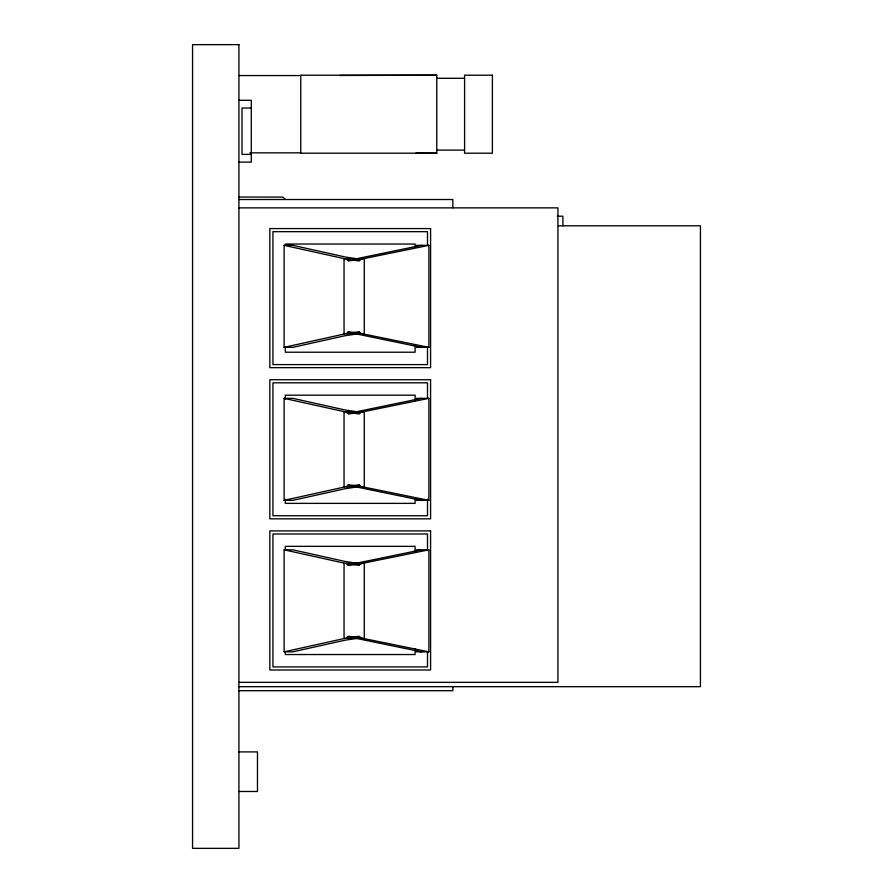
<?xml version="1.0" encoding="UTF-8"?>
<svg xmlns="http://www.w3.org/2000/svg" width="893" height="893" viewBox="0 0 893 893"><rect width="100%" height="100%" fill="white"/><g stroke="black" fill="none" stroke-linecap="round" stroke-linejoin="round"><path stroke-width="1.34" d="M358.707 333.714L345.211 335.69L292.871 347.344L284.119 347.344L284.119 245.341L347.131 259.294L348.873 260.801A15.505 1.507 -7.5 0 0 353.795 260.265L354.688 259.104L421.463 245.341M357.49 486.852L345.211 488.705L292.871 500.359L284.119 500.359L284.119 398.356L347.131 412.309L348.873 413.805A15.505 1.507 -7.5 0 0 353.795 413.28L354.688 412.119L421.463 398.356M358.707 638.182L345.211 640.169L292.871 651.823L284.119 651.823L284.119 549.82L347.131 563.773L348.873 565.28A15.505 1.507 -7.5 0 0 353.795 564.744L354.688 563.583L421.463 549.82M284.119 347.344L347.131 333.39L348.873 331.895A15.505 1.507 7.5 0 1 353.795 332.419A15.505 1.708 -6.4 0 1 359.019 331.895L360.861 333.457L428.874 347.344L428.874 245.341L416.518 245.341L416.518 246.356M284.119 500.359L347.131 486.406L348.873 484.91A15.505 1.507 7.5 0 1 353.795 485.435A15.505 1.708 -6.4 0 1 359.019 484.91L360.861 486.473L428.874 500.359L428.874 398.356L416.518 398.356L416.518 399.372M284.119 651.823L347.131 637.87L348.873 636.374A15.505 1.507 7.5 0 1 353.795 636.899A15.505 1.708 -6.4 0 1 359.019 636.374L360.861 637.937L428.874 651.823L428.874 549.82L416.518 549.82L416.518 550.836M353.795 260.265A15.505 1.708 6.4 0 0 359.019 260.801L360.861 259.227L428.874 245.341M353.795 413.28A15.505 1.708 6.4 0 0 359.019 413.805L360.861 412.242L428.874 398.356M353.795 564.744A15.505 1.708 6.4 0 0 359.019 565.28L360.861 563.706L428.874 549.82M348.873 331.895L348.873 333.1L346.116 333.815L360.046 333.435M348.873 484.91L348.873 486.116L346.116 486.83L357.367 486.518M348.873 636.374L348.873 637.58L346.116 638.294L360.046 637.915M359.019 260.801L359.019 259.539L362.268 258.791L354.688 259.104L347.332 260.555M359.019 413.805L359.019 412.544L362.268 411.796L354.688 412.119L347.332 413.571M359.019 565.28L359.019 564.019L362.268 563.271L354.688 563.583L347.332 565.035M347.332 332.129L354.688 333.58L359.745 332.453M347.332 485.145L354.688 486.596L359.745 485.468M347.332 636.609L354.688 638.06L359.745 636.932M347.131 333.39L348.873 333.1M347.131 486.406L348.873 486.116M347.131 637.87L348.873 637.58M359.019 259.539L360.861 259.227M359.019 412.544L360.861 412.242M359.019 564.019L360.861 563.706M339.608 75.458L436.766 75.202L436.766 153.205L300.751 153.205L300.751 75.202L436.766 75.202M238.933 75.559L300.751 75.559M436.766 78.283L464.583 78.283M238.933 100.295L251.29 100.295L251.29 162.113L238.933 162.113M251.29 108.02L242.025 108.02L242.025 154.389L251.29 154.389M436.766 150.113L464.583 150.113M249.917 152.837L300.751 152.837M238.933 199.519L452.84 199.519L452.84 207.868M238.933 207.868L557.935 207.868L557.935 682.352L238.933 682.352M557.332 216.206L562.903 216.206L562.903 225.951M558.225 225.795L700.436 225.795L700.436 686.684L238.933 686.684M285.291 244.035L415.122 244.035L415.122 246.803M284.119 245.341L292.871 245.341L345.211 256.994L357.49 258.847M428.874 347.344L416.518 347.344L416.518 346.339M284.119 398.356L292.871 398.356L345.211 410.01L358.707 411.997M428.874 500.359L416.518 500.359L416.518 499.343M284.119 549.82L292.871 549.82L345.211 561.474L357.49 563.327M428.874 651.823L416.518 651.823L416.518 650.807M238.933 690.702L452.84 690.702L452.84 686.527M238.933 751.906L257.474 751.906L257.474 791.477L238.933 791.477M238.933 197.04L282.813 197.107L285.057 198.949M415.948 153.149L436.766 153.205M357.367 259.182L346.116 258.87L348.873 259.584L348.873 260.801M360.046 412.265L346.116 411.885L348.873 412.599L348.873 413.805M357.367 563.662L346.116 563.349L348.873 564.063L348.873 565.28M353.795 332.419L354.688 333.58L362.268 333.904L359.019 333.156L359.019 331.895M353.795 485.435L354.688 486.596L362.268 486.908L359.019 486.16L359.019 484.91M353.795 636.899L354.688 638.06L362.268 638.383L359.019 637.635L359.019 636.374M359.019 333.156L360.861 333.457M359.019 486.16L360.861 486.473M359.019 637.635L360.861 637.937M347.131 259.294L348.873 259.584M347.131 412.309L348.873 412.599M347.131 563.773L348.873 564.063M354.688 333.58L421.463 347.344M354.688 486.596L421.463 500.359M354.688 638.06L421.463 651.823M354.688 259.104L359.745 260.231M354.688 412.119L359.745 413.247M354.688 563.583L359.745 564.711M427.49 245.508L427.49 231.667L272.934 231.667L272.934 364.59L427.49 364.59L427.49 346.584M427.49 398.055L427.49 382.818L272.934 382.818L272.934 515.741L427.49 515.741L427.49 499.131M427.49 550.59L427.49 533.981L272.934 533.981L272.934 666.904L427.49 666.904L427.49 651.667M415.122 345.29L415.122 352.222L285.291 352.222L285.291 346.674M415.122 400.734L415.122 395.186L285.291 395.186L285.291 399.35M415.122 499.22L415.122 503.373L285.291 503.373L285.291 499.22M415.122 551.896L415.122 546.349L285.291 546.349L285.291 550.501M415.122 648.988L415.122 654.536L285.291 654.536L285.291 651.756M364.255 258.602L364.255 334.094M364.255 411.606L364.255 487.109M364.255 563.07L364.255 638.573M344.051 258.691L344.051 334.004M344.051 411.695L344.051 487.02M344.051 563.159L344.051 638.484M238.933 44.65L192.564 44.65L192.564 848.35L238.933 848.35L238.933 44.65M492.4 75.202L464.583 75.202L464.583 153.205L492.4 153.205L492.4 75.202M430.582 228.575L269.842 228.575L269.842 367.67L430.582 367.67L430.582 228.575M430.582 379.726L269.842 379.726L269.842 518.833L430.582 518.833L430.582 379.726M430.582 530.889L269.842 530.889L269.842 669.996L430.582 669.996L430.582 530.889"/></g></svg>
